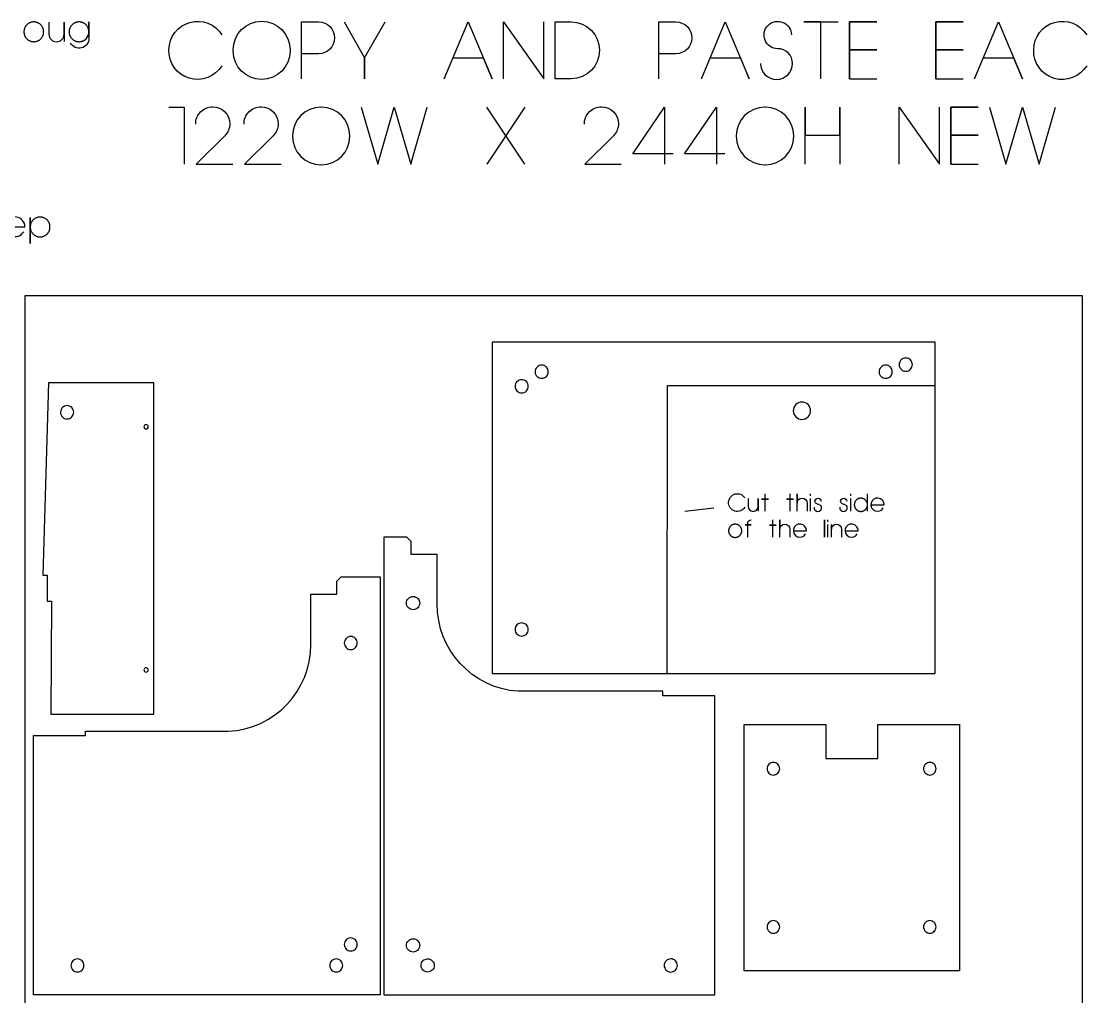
# Model space of a CAD drawing. Extents: x -841 to 4976, y -469 to 2808.
# Drawn here: x -4 to 1225, y 1632 to 2757 of the extents above; entities that cross this region are included whole.
import ezdxf

# ---------------------------------------------------------------- set-up
doc = ezdxf.new("R2010")
doc.units = 0
for name, color, linetype in [('DEFAULT_LAYER', 1, 'CONTINUOUS'), ('T5_LOGOLAYER_2', 18, 'CONTINUOUS'), ('T5_LOGOLAYER_20', 18, 'CONTINUOUS'), ('T5_LOGOLAYER_21', 18, 'CONTINUOUS')]:
    doc.layers.add(name, color=color, linetype=linetype)

msp = doc.modelspace()

# ---------------------------------------------------------------- linework, layer by layer
at = {"layer": 'DEFAULT_LAYER'}
msp.add_lwpolyline([(1050.1, 2004.6), (1050.1, 2386.6), (539.1, 2386.6), (539.1, 2004.6)], close=True, dxfattribs=at)
for points in [[(588.6, 2352.6, 0.414214), (596.2, 2345, 0.414214), (603.8, 2352.6, 0.414214), (596.2, 2360.2, 0.414214)], [(992.9, 2360.2, 0.414214), (985.3, 2352.6, 0.414214), (992.9, 2345, 0.414214), (1000.5, 2352.6, 0.414214)], [(1016.1, 2368.4, 0.414214), (1008.4, 2360.8, 0.414214), (1016.1, 2353.2, 0.414214), (1023.7, 2360.8, 0.414214)], [(565.4, 2335.8, 0.414214), (573.1, 2328.2, 0.414214), (580.7, 2335.8, 0.414214), (573.1, 2343.4, 0.414214)], [(896.3, 2317.6, 0.414214), (886.3, 2307.6, 0.414214), (896.3, 2297.6, 0.414214), (906.3, 2307.6, 0.414214)], [(139.9, 2291.6, 0.414214), (137.4, 2289.1, 0.414214), (139.9, 2286.6, 0.414214), (142.4, 2289.1, 0.414214)], [(10, 1933), (70, 1933), (70, 1938), (234.6, 1938, 0.399944), (330, 2037.9), (330, 2096.1), (360, 2096), (360, 2111), (365, 2116), (410, 2116), (410, 1634), (10, 1634)], [(447.8, 2093.4, -0.414214), (455.5, 2085.8, -0.414214), (447.8, 2078.2, -0.414214), (440.2, 2085.8, -0.414214)], [(565.4, 2055.4, 0.414214), (573.1, 2047.8, 0.414214), (580.7, 2055.4, 0.414214), (573.1, 2063, 0.414214)], [(376, 2047.3, 0.414214), (368.5, 2039.8, 0.414214), (376, 2032.3, 0.414214), (383.5, 2039.8, 0.414214)], [(139.9, 2011.2, 0.414214), (137.4, 2008.7, 0.414214), (139.9, 2006.2, 0.414214), (142.4, 2008.7, 0.414214)], [(376, 1699.7, 0.414214), (368.5, 1692.2, 0.414214), (376, 1684.7, 0.414214), (383.5, 1692.2, 0.414214)], [(447.8, 1698.8, -0.414214), (455.5, 1691.2, -0.414214), (447.8, 1683.5, -0.414214), (440.2, 1691.2, -0.414214)], [(60.8, 1675.5, 0.414214), (53.3, 1668, 0.414214), (60.8, 1660.5, 0.414214), (68.3, 1668, 0.414214)], [(359.2, 1675.5, 0.414214), (351.7, 1668, 0.414214), (359.2, 1660.5, 0.414214), (366.7, 1668, 0.414214)], [(464.6, 1675.6, -0.414214), (472.3, 1668, -0.414214), (464.6, 1660.4, -0.414214), (457, 1668, -0.414214)], [(745, 1660.4, 0.414214), (752.7, 1668, 0.414214), (745, 1675.6, 0.414214), (737.4, 1668, 0.414214)]]:
    msp.add_lwpolyline(points, format="xyb", close=True, dxfattribs=at)
msp.add_lwpolyline([(741, 2004.6), (741.1, 2336.6), (1050.1, 2336.6)], dxfattribs=at)
at = {"layer": 'T5_LOGOLAYER_2'}
for points in [[(10.5, 2733.1), (11, 2733.1), (11.6, 2733.2), (12.2, 2733.2), (12.7, 2733.3), (13.3, 2733.5), (13.8, 2733.6), (14.4, 2733.8), (14.9, 2734), (15.4, 2734.2), (15.9, 2734.5), (16.4, 2734.8), (16.8, 2735.1), (17.3, 2735.4), (17.7, 2735.7), (18.1, 2736.1), (18.5, 2736.5), (18.9, 2736.8), (19.2, 2737.3), (19.6, 2737.7), (19.9, 2738.1), (20.2, 2738.6), (20.5, 2739.1), (20.7, 2739.6), (21, 2740.1), (21.2, 2740.6), (21.3, 2741.1), (21.5, 2741.7), (21.6, 2742.2), (21.7, 2742.8), (21.8, 2743.3), (21.8, 2743.9), (21.9, 2744.5), (21.8, 2745.1), (21.8, 2745.7), (21.7, 2746.2), (21.6, 2746.8), (21.5, 2747.4), (21.3, 2747.9), (21.2, 2748.4), (21, 2748.9), (20.7, 2749.5), (20.5, 2749.9), (20.2, 2750.4), (19.9, 2750.9), (19.6, 2751.3), (19.2, 2751.8), (18.9, 2752.2), (18.5, 2752.6), (18.1, 2753), (17.7, 2753.3), (17.3, 2753.6), (16.8, 2754), (16.4, 2754.3), (15.9, 2754.5), (15.4, 2754.8), (14.9, 2755), (14.4, 2755.2), (13.8, 2755.4), (13.3, 2755.6), (12.7, 2755.7), (12.2, 2755.8), (11.6, 2755.9), (11, 2755.9), (10.5, 2755.9), (9.9, 2755.9), (9.3, 2755.9), (8.7, 2755.8), (8.2, 2755.7), (7.6, 2755.6), (7.1, 2755.4), (6.5, 2755.2), (6, 2755), (5.5, 2754.8), (5, 2754.5), (4.5, 2754.3), (4.1, 2754), (3.6, 2753.6), (3.2, 2753.3), (2.8, 2753), (2.4, 2752.6), (2, 2752.2), (1.7, 2751.8), (1.3, 2751.3), (1, 2750.9), (0.7, 2750.4), (0.4, 2749.9), (0.2, 2749.5), (-0.1, 2748.9), (-0.3, 2748.4), (-0.4, 2747.9), (-0.6, 2747.4), (-0.7, 2746.8), (-0.8, 2746.2), (-0.9, 2745.7), (-0.9, 2745.1), (-0.9, 2744.5), (-0.9, 2743.9), (-0.9, 2743.3), (-0.8, 2742.8), (-0.7, 2742.2), (-0.6, 2741.7), (-0.4, 2741.1), (-0.3, 2740.6), (-0.1, 2740.1), (0.2, 2739.6), (0.4, 2739.1), (0.7, 2738.6), (1, 2738.1), (1.3, 2737.7), (1.7, 2737.3), (2, 2736.8), (2.4, 2736.5), (2.8, 2736.1), (3.2, 2735.7), (3.6, 2735.4), (4.1, 2735.1), (4.5, 2734.8), (5, 2734.5), (5.5, 2734.2), (6, 2734), (6.5, 2733.8), (7.1, 2733.6), (7.6, 2733.5), (8.2, 2733.3), (8.7, 2733.2), (9.3, 2733.2), (9.9, 2733.1)], [(62.6, 2733.1), (63.2, 2733.1), (63.8, 2733.2), (64.3, 2733.2), (64.9, 2733.3), (65.5, 2733.5), (66, 2733.6), (66.5, 2733.8), (67, 2734), (67.6, 2734.2), (68, 2734.5), (68.5, 2734.8), (69, 2735.1), (69.4, 2735.4), (69.9, 2735.7), (70.3, 2736.1), (70.7, 2736.5), (71.1, 2736.8), (71.4, 2737.3), (71.7, 2737.7), (72.1, 2738.1), (72.4, 2738.6), (72.6, 2739.1), (72.9, 2739.6), (73.1, 2740.1), (73.3, 2740.6), (73.5, 2741.1), (73.7, 2741.7), (73.8, 2742.2), (73.9, 2742.8), (74, 2743.3), (74, 2743.9), (74, 2744.5), (74, 2745.1), (74, 2745.7), (73.9, 2746.2), (73.8, 2746.8), (73.7, 2747.4), (73.5, 2747.9), (73.3, 2748.4), (73.1, 2748.9), (72.9, 2749.5), (72.6, 2749.9), (72.4, 2750.4), (72.1, 2750.9), (71.7, 2751.3), (71.4, 2751.8), (71.1, 2752.2), (70.7, 2752.6), (70.3, 2753), (69.9, 2753.3), (69.4, 2753.6), (69, 2754), (68.5, 2754.3), (68, 2754.5), (67.6, 2754.8), (67, 2755), (66.5, 2755.2), (66, 2755.4), (65.5, 2755.6), (64.9, 2755.7), (64.3, 2755.8), (63.8, 2755.9), (63.2, 2755.9), (62.6, 2755.9), (62, 2755.9), (61.4, 2755.9), (60.9, 2755.8), (60.3, 2755.7), (59.8, 2755.6), (59.2, 2755.4), (58.7, 2755.2), (58.2, 2755), (57.7, 2754.8), (57.2, 2754.5), (56.7, 2754.3), (56.2, 2754), (55.8, 2753.6), (55.4, 2753.3), (54.9, 2753), (54.6, 2752.6), (54.2, 2752.2), (53.8, 2751.8), (53.5, 2751.3), (53.2, 2750.9), (52.9, 2750.4), (52.6, 2749.9), (52.3, 2749.5), (52.1, 2748.9), (51.9, 2748.4), (51.7, 2747.9), (51.6, 2747.4), (51.4, 2746.8), (51.3, 2746.2), (51.3, 2745.7), (51.2, 2745.1), (51.2, 2744.5), (51.2, 2743.9), (51.3, 2743.3), (51.3, 2742.8), (51.4, 2742.2), (51.6, 2741.7), (51.7, 2741.1), (51.9, 2740.6), (52.1, 2740.1), (52.3, 2739.6), (52.6, 2739.1), (52.9, 2738.6), (53.2, 2738.1), (53.5, 2737.7), (53.8, 2737.3), (54.2, 2736.8), (54.6, 2736.5), (54.9, 2736.1), (55.4, 2735.7), (55.8, 2735.4), (56.2, 2735.1), (56.7, 2734.8), (57.2, 2734.5), (57.7, 2734.2), (58.2, 2734), (58.7, 2733.8), (59.2, 2733.6), (59.8, 2733.5), (60.3, 2733.3), (60.9, 2733.2), (61.4, 2733.2), (62, 2733.1)], [(6.3, 2508.4), (6.3, 2530.6), (6.3, 2519.5), (6.3, 2518.9), (6.4, 2518.3), (6.5, 2517.8), (6.6, 2517.2), (6.7, 2516.7), (6.8, 2516.1), (7, 2515.6), (7.2, 2515.1), (7.5, 2514.6), (7.7, 2514.1), (8, 2513.6), (8.3, 2513.1), (8.6, 2512.7), (8.9, 2512.3), (9.3, 2511.8), (9.7, 2511.5), (10.1, 2511.1), (10.5, 2510.7), (10.9, 2510.4), (11.4, 2510.1), (11.8, 2509.8), (12.3, 2509.5), (12.8, 2509.2), (13.3, 2509), (13.8, 2508.8), (14.3, 2508.6), (14.9, 2508.5), (15.4, 2508.3), (16, 2508.2), (16.6, 2508.2), (17.1, 2508.1), (17.7, 2508.1), (18.3, 2508.1), (18.9, 2508.2), (19.5, 2508.2), (20, 2508.3), (20.6, 2508.5), (21.1, 2508.6), (21.7, 2508.8), (22.2, 2509), (22.7, 2509.2), (23.2, 2509.5), (23.6, 2509.8), (24.1, 2510.1), (24.6, 2510.4), (25, 2510.7), (25.4, 2511.1), (25.8, 2511.5), (26.2, 2511.8), (26.5, 2512.3), (26.9, 2512.7), (27.2, 2513.1), (27.5, 2513.6), (27.8, 2514.1), (28, 2514.6), (28.2, 2515.1), (28.4, 2515.6), (28.6, 2516.1), (28.8, 2516.7), (28.9, 2517.2), (29, 2517.8), (29.1, 2518.3), (29.1, 2518.9), (29.1, 2519.5), (29.1, 2520.1), (29.1, 2520.7), (29, 2521.2), (28.9, 2521.8), (28.8, 2522.4), (28.6, 2522.9), (28.4, 2523.4), (28.2, 2523.9), (28, 2524.5), (27.8, 2524.9), (27.5, 2525.4), (27.2, 2525.9), (26.9, 2526.3), (26.5, 2526.8), (26.2, 2527.2), (25.8, 2527.6), (25.4, 2528), (25, 2528.3), (24.6, 2528.6), (24.1, 2529), (23.6, 2529.3), (23.2, 2529.5), (22.7, 2529.8), (22.2, 2530), (21.7, 2530.2), (21.1, 2530.4), (20.6, 2530.6), (20, 2530.7), (19.5, 2530.8), (18.9, 2530.9), (18.3, 2530.9), (17.7, 2530.9), (17.1, 2530.9), (16.6, 2530.9), (16, 2530.8), (15.4, 2530.7), (14.9, 2530.6), (14.3, 2530.4), (13.8, 2530.2), (13.3, 2530), (12.8, 2529.8), (12.3, 2529.5), (11.8, 2529.3), (11.4, 2529), (10.9, 2528.6), (10.5, 2528.3), (10.1, 2528), (9.7, 2527.6), (9.3, 2527.2), (8.9, 2526.8), (8.6, 2526.3), (8.3, 2525.9), (8, 2525.4), (7.7, 2524.9), (7.5, 2524.5), (7.2, 2523.9), (7, 2523.4), (6.8, 2522.9), (6.7, 2522.4), (6.6, 2521.8), (6.5, 2521.2), (6.4, 2520.7), (6.3, 2520.1), (6.3, 2519.5), (6.3, 2500.6)]]:
    msp.add_lwpolyline(points, close=True, dxfattribs=at)
for points in [[(27.9, 2755.6), (27.9, 2741.8, 1), (45.3, 2741.8), (45.3, 2755.6), (45.3, 2733.4)], [(62.6, 2733.1, 0.421631), (74, 2744.8), (74, 2755.9), (74, 2737, -0.782349), (52.7, 2731.6)], [(-21.9, 2519.5), (0.3, 2519.5, 0.90232), (-22.1, 2522.3, 0.862347), (-1.2, 2514.1)]]:
    msp.add_lwpolyline(points, format="xyb", dxfattribs=at)
at = {"layer": 'T5_LOGOLAYER_20'}
for points in [[(0, 0), (1220, 0), (1220, 2440), (0, 2440)], [(148.9, 2339.9), (27.5, 2339.9), (20.9, 2117.9), (25.8, 2117.9), (25.8, 2087.9), (30.8, 2087.9), (30.2, 1957.9), (148.9, 1957.9)], [(923.8, 1945.7), (923.8, 1906.8), (983.8, 1906.8), (983.8, 1945.7), (1077.8, 1945.7), (1077.8, 1661.7), (829.8, 1661.7), (829.8, 1945.7)]]:
    msp.add_lwpolyline(points, close=True, dxfattribs=at)
for points in [[(48.9, 2313.5, 0.414214), (41.3, 2305.9, 0.414214), (48.9, 2298.2, 0.414214), (56.5, 2305.9, 0.414214)], [(796, 1634), (796, 1978.8), (735.8, 1978.8), (735.8, 1984.1), (569, 1984.1, -0.397807), (475.8, 2085), (475.8, 2141.9), (445.8, 2141.8), (445.8, 2156.8), (440.8, 2161.8), (414, 2162), (414, 1634)], [(863.3, 1902.1, 0.414214), (856.1, 1894.9, 0.414214), (863.3, 1887.6, 0.414214), (870.6, 1894.9, 0.414214)], [(1043.8, 1902.1, 0.414214), (1036.5, 1894.9, 0.414214), (1043.8, 1887.6, 0.414214), (1051, 1894.9, 0.414214)], [(863.3, 1719.7, 0.414214), (856.1, 1712.5, 0.414214), (863.3, 1705.2, 0.414214), (870.6, 1712.5, 0.414214)], [(1043.8, 1719.7, 0.414214), (1036.5, 1712.5, 0.414214), (1043.8, 1705.2, 0.414214), (1051, 1712.5, 0.414214)]]:
    msp.add_lwpolyline(points, format="xyb", close=True, dxfattribs=at)
at = {"layer": 'T5_LOGOLAYER_21'}
for points in [[(227.3, 2705.5, -0.77786), (166.3, 2723.8, -0.756443), (227.3, 2740.9)], [(319.1, 2690.4), (319.1, 2756), (338.8, 2756, -1), (338.8, 2719.2), (319.1, 2719.2)], [(731.2, 2690.4), (731.2, 2756), (750.8, 2756, -1), (750.8, 2719.2), (731.2, 2719.2)], [(848.6, 2708.1, 1), (885.4, 2708.1, 0.415385), (868.3, 2725.1, -0.668438), (857.2, 2752, -0.668438), (884.1, 2740.9)], [(1224.7, 2705.5, -0.77786), (1163.6, 2723.8, -0.756443), (1224.7, 2740.9)], [(197.2, 2637.9, -0.423868), (216.8, 2658.2, -0.413911), (236.5, 2638.5, -0.194637), (230.6, 2624.7), (197.8, 2591.9), (239.8, 2591.9)], [(252.9, 2637.9, -0.423868), (272.6, 2658.2, -0.413911), (292.3, 2638.5, -0.194637), (286.4, 2624.7), (253.6, 2591.9), (295.6, 2591.9)], [(645.4, 2637.9, -0.423868), (665.1, 2658.2, -0.413911), (684.7, 2638.5, -0.194637), (678.8, 2624.7), (646, 2591.9), (688, 2591.9)], [(830.3, 2196.4, -0.77786), (811.7, 2202, -0.756443), (830.3, 2207.2)], [(890.6, 2191.8), (890.6, 2211.8), (890.6, 2201, -1), (902.2, 2201), (902.2, 2191.8)], [(834.2, 2206.6), (834.2, 2197.4, 1), (845.8, 2197.4), (845.8, 2206.6), (845.8, 2191.8)], [(916.6, 2199), (915.8, 2199.4), (915.2, 2199.6), (914.2, 2200), (913.6, 2200.2), (913.4, 2200.2, -0.313298), (911.2, 2203.2, -1), (918.4, 2203.2)], [(946.2, 2199), (945.4, 2199.4), (944.8, 2199.6), (943.8, 2200), (943.2, 2200.2), (943, 2200.2, -0.313298), (940.8, 2203.2, -1), (948, 2203.2)], [(976.2, 2199.2), (991, 2199.2, 0.90232), (976, 2201.1, 0.862347), (990, 2195.6)], [(910.2, 2196.4), (910.2, 2196, 1), (919, 2196, 0.329104), (916.8, 2199)], [(939.8, 2196.4), (939.8, 2196, 1), (948.6, 2196, 0.329104), (946.4, 2199)], [(833.7, 2161.8), (833.7, 2176), (830.9, 2176), (837.9, 2176), (833.7, 2176), (833.7, 2177.8, -0.413333), (837.7, 2181.8)], [(870.7, 2161.8), (870.7, 2181.8), (870.7, 2171, -1), (882.3, 2171), (882.3, 2161.8)], [(886.7, 2169.2), (901.5, 2169.2, 0.90232), (886.5, 2171.1, 0.862347), (900.5, 2165.6)], [(930.3, 2161.8), (930.3, 2176.6), (930.3, 2171, -1), (941.9, 2171), (941.9, 2161.8)], [(946.3, 2169.2), (961.1, 2169.2, 0.90232), (946.1, 2171.1, 0.862347), (960.1, 2165.6)]]:
    msp.add_lwpolyline(points, format="xyb", dxfattribs=at)
for points in [[(306, 2722.5, -1), (240.3, 2722.5), (240.3, 2723.8, -1), (306, 2723.8)], [(611.8, 2690.4), (611.8, 2756), (630.1, 2756, -1), (630.1, 2690.4)], [(341.5, 2591.3), (342.2, 2591.3, 0.413333), (375, 2624.1), (375, 2624.7, 0.413333), (342.2, 2657.5), (341.5, 2657.5, 0.413333), (308.7, 2624.7), (308.7, 2624.1, 0.413333)], [(853.4, 2591.3), (854.1, 2591.3, 0.413333), (886.9, 2624.1), (886.9, 2624.7, 0.413333), (854.1, 2657.5), (853.4, 2657.5, 0.413333), (820.6, 2624.7), (820.6, 2624.1, 0.413333)]]:
    msp.add_lwpolyline(points, format="xyb", close=True, dxfattribs=at)
for points in [[(368.3, 2756), (391.9, 2714.6), (391.9, 2690.4), (391.9, 2714.6), (415.6, 2756)], [(483.8, 2690.4), (511.4, 2756), (538.9, 2690.4), (529.1, 2714), (494.3, 2714)], [(552, 2690.4), (552, 2756), (598.6, 2690.4), (598.6, 2756)], [(780.4, 2690.4), (807.9, 2756), (835.5, 2690.4), (825.7, 2714), (790.9, 2714)], [(918.2, 2690.4), (918.2, 2756), (898.5, 2756), (937.9, 2756)], [(951, 2690.4), (951, 2756), (982.5, 2756), (951, 2756), (951, 2723.8), (982.5, 2723.8), (951, 2723.8), (951, 2690.4), (982.5, 2690.4)], [(1050.8, 2690.4), (1050.8, 2756), (1082.2, 2756), (1050.8, 2756), (1050.8, 2723.8), (1082.2, 2723.8), (1050.8, 2723.8), (1050.8, 2690.4), (1082.2, 2690.4)], [(1095.4, 2690.4), (1122.9, 2756), (1150.5, 2690.4), (1140.7, 2714), (1105.9, 2714)], [(166.3, 2657.5), (184, 2657.5), (184, 2591.9)], [(388.1, 2657.5), (407.2, 2591.9), (426.2, 2657.5), (445.2, 2591.9), (464.2, 2657.5)], [(532.5, 2657.5), (576.5, 2591.9)], [(533.1, 2591.9), (577.1, 2657.5)], [(747.7, 2603.7), (701.1, 2603.7), (737.9, 2657.5), (737.9, 2591.9)], [(807.5, 2603.7), (760.9, 2603.7), (797.6, 2657.5), (797.6, 2591.9)], [(900, 2591.9), (900, 2657.5), (900, 2625.4), (940, 2625.4), (940, 2657.5), (940, 2591.9)], [(1008.3, 2591.9), (1008.3, 2657.5), (1054.9, 2591.9), (1054.9, 2657.5)], [(1068, 2591.9), (1068, 2657.5), (1099.5, 2657.5), (1068, 2657.5), (1068, 2625.4), (1099.5, 2625.4), (1068, 2625.4), (1068, 2591.9), (1099.5, 2591.9)], [(1112.6, 2657.5), (1131.6, 2591.9), (1150.7, 2657.5), (1169.7, 2591.9), (1188.7, 2657.5)], [(853.8, 2191.8), (853.8, 2205.8), (849.8, 2205.8), (857.8, 2205.8), (853.8, 2205.8), (853.8, 2211.8)], [(882.6, 2191.8), (882.6, 2205.8), (878.6, 2205.8), (886.6, 2205.8), (882.6, 2205.8), (882.6, 2211.8)], [(906.2, 2209.4), (906.2, 2211.8)], [(952.6, 2209.4), (952.6, 2211.8)], [(971.8, 2191.8), (971.8, 2199.2), (971.8, 2199.6), (971.8, 2200), (971.7, 2200.4), (971.7, 2200.7), (971.6, 2201.1), (971.5, 2201.5), (971.4, 2201.8), (971.2, 2202.2), (971.1, 2202.5), (970.9, 2202.8), (970.7, 2203.1), (970.5, 2203.4), (970.3, 2203.7), (970.1, 2204), (969.8, 2204.3), (969.6, 2204.6), (969.3, 2204.8), (969.1, 2205.1), (968.8, 2205.3), (968.5, 2205.5), (968.2, 2205.7), (967.8, 2205.9), (967.5, 2206), (967.2, 2206.2), (966.8, 2206.3), (966.5, 2206.5), (966.1, 2206.6), (965.8, 2206.6), (965.4, 2206.7), (965, 2206.8), (964.6, 2206.8), (964.2, 2206.8), (963.8, 2206.8), (963.4, 2206.8), (963.1, 2206.7), (962.7, 2206.6), (962.3, 2206.6), (962, 2206.5), (961.6, 2206.3), (961.3, 2206.2), (960.9, 2206), (960.6, 2205.9), (960.3, 2205.7), (960, 2205.5), (959.7, 2205.3), (959.4, 2205.1), (959.1, 2204.8), (958.8, 2204.6), (958.6, 2204.3), (958.4, 2204), (958.1, 2203.7), (957.9, 2203.4), (957.7, 2203.1), (957.5, 2202.8), (957.4, 2202.5), (957.2, 2202.2), (957.1, 2201.8), (957, 2201.5), (956.9, 2201.1), (956.8, 2200.7), (956.7, 2200.4), (956.7, 2200), (956.6, 2199.6), (956.6, 2199.2), (956.6, 2198.8), (956.7, 2198.4), (956.7, 2198), (956.8, 2197.7), (956.9, 2197.3), (957, 2196.9), (957.1, 2196.6), (957.2, 2196.2), (957.4, 2195.9), (957.5, 2195.6), (957.7, 2195.3), (957.9, 2194.9), (958.1, 2194.6), (958.4, 2194.4), (958.6, 2194.1), (958.8, 2193.8), (959.1, 2193.6), (959.4, 2193.3), (959.7, 2193.1), (960, 2192.9), (960.3, 2192.7), (960.6, 2192.5), (960.9, 2192.3), (961.3, 2192.2), (961.6, 2192.1), (962, 2191.9), (962.3, 2191.8), (962.7, 2191.8), (963.1, 2191.7), (963.4, 2191.6), (963.8, 2191.6), (964.2, 2191.6), (964.6, 2191.6), (965, 2191.6), (965.4, 2191.7), (965.8, 2191.8), (966.1, 2191.8), (966.5, 2191.9), (966.8, 2192.1), (967.2, 2192.2), (967.5, 2192.3), (967.8, 2192.5), (968.2, 2192.7), (968.5, 2192.9), (968.8, 2193.1), (969.1, 2193.3), (969.3, 2193.6), (969.6, 2193.8), (969.8, 2194.1), (970.1, 2194.4), (970.3, 2194.6), (970.5, 2194.9), (970.7, 2195.3), (970.9, 2195.6), (971.1, 2195.9), (971.2, 2196.2), (971.4, 2196.6), (971.5, 2196.9), (971.6, 2197.3), (971.7, 2197.7), (971.7, 2198), (971.8, 2198.4), (971.8, 2198.8), (971.8, 2199.2), (971.8, 2211.8)], [(906.2, 2191.8), (906.2, 2206.6)], [(952.6, 2191.8), (952.6, 2206.6)], [(761.3, 2192), (794.6, 2195.6)], [(862.7, 2161.8), (862.7, 2175.8), (858.7, 2175.8), (866.7, 2175.8), (862.7, 2175.8), (862.7, 2181.8)], [(926.3, 2179.4), (926.3, 2181.8)], [(926.3, 2161.8), (926.3, 2176.6)]]:
    msp.add_lwpolyline(points, dxfattribs=at)
for points in [[(819.3, 2161.6), (819.7, 2161.6), (820, 2161.6), (820.4, 2161.7), (820.8, 2161.8), (821.2, 2161.8), (821.5, 2161.9), (821.9, 2162.1), (822.2, 2162.2), (822.6, 2162.3), (822.9, 2162.5), (823.2, 2162.7), (823.5, 2162.9), (823.8, 2163.1), (824.1, 2163.3), (824.4, 2163.6), (824.6, 2163.8), (824.9, 2164.1), (825.1, 2164.4), (825.4, 2164.6), (825.6, 2164.9), (825.8, 2165.3), (825.9, 2165.6), (826.1, 2165.9), (826.3, 2166.2), (826.4, 2166.6), (826.5, 2166.9), (826.6, 2167.3), (826.7, 2167.7), (826.8, 2168), (826.8, 2168.4), (826.9, 2168.8), (826.9, 2169.2), (826.9, 2169.6), (826.8, 2170), (826.8, 2170.4), (826.7, 2170.7), (826.6, 2171.1), (826.5, 2171.5), (826.4, 2171.8), (826.3, 2172.2), (826.1, 2172.5), (825.9, 2172.8), (825.8, 2173.1), (825.6, 2173.4), (825.4, 2173.7), (825.1, 2174), (824.9, 2174.3), (824.6, 2174.6), (824.4, 2174.8), (824.1, 2175.1), (823.8, 2175.3), (823.5, 2175.5), (823.2, 2175.7), (822.9, 2175.9), (822.6, 2176), (822.2, 2176.2), (821.9, 2176.3), (821.5, 2176.5), (821.2, 2176.6), (820.8, 2176.6), (820.4, 2176.7), (820, 2176.8), (819.7, 2176.8), (819.3, 2176.8), (818.9, 2176.8), (818.5, 2176.8), (818.1, 2176.7), (817.7, 2176.6), (817.4, 2176.6), (817, 2176.5), (816.6, 2176.3), (816.3, 2176.2), (816, 2176), (815.6, 2175.9), (815.3, 2175.7), (815, 2175.5), (814.7, 2175.3), (814.4, 2175.1), (814.2, 2174.8), (813.9, 2174.6), (813.6, 2174.3), (813.4, 2174), (813.2, 2173.7), (813, 2173.4), (812.8, 2173.1), (812.6, 2172.8), (812.4, 2172.5), (812.3, 2172.2), (812.1, 2171.8), (812, 2171.5), (811.9, 2171.1), (811.8, 2170.7), (811.8, 2170.4), (811.7, 2170), (811.7, 2169.6), (811.7, 2169.2), (811.7, 2168.8), (811.7, 2168.4), (811.8, 2168), (811.8, 2167.7), (811.9, 2167.3), (812, 2166.9), (812.1, 2166.6), (812.3, 2166.2), (812.4, 2165.9), (812.6, 2165.6), (812.8, 2165.3), (813, 2164.9), (813.2, 2164.6), (813.4, 2164.4), (813.6, 2164.1), (813.9, 2163.8), (814.2, 2163.6), (814.4, 2163.3), (814.7, 2163.1), (815, 2162.9), (815.3, 2162.7), (815.6, 2162.5), (816, 2162.3), (816.3, 2162.2), (816.6, 2162.1), (817, 2161.9), (817.4, 2161.8), (817.7, 2161.8), (818.1, 2161.7), (818.5, 2161.6), (818.9, 2161.6)], [(922.3, 2161.8), (922.3, 2181.8)]]:
    msp.add_lwpolyline(points, close=True, dxfattribs=at)

doc.saveas('drawing.dxf')
